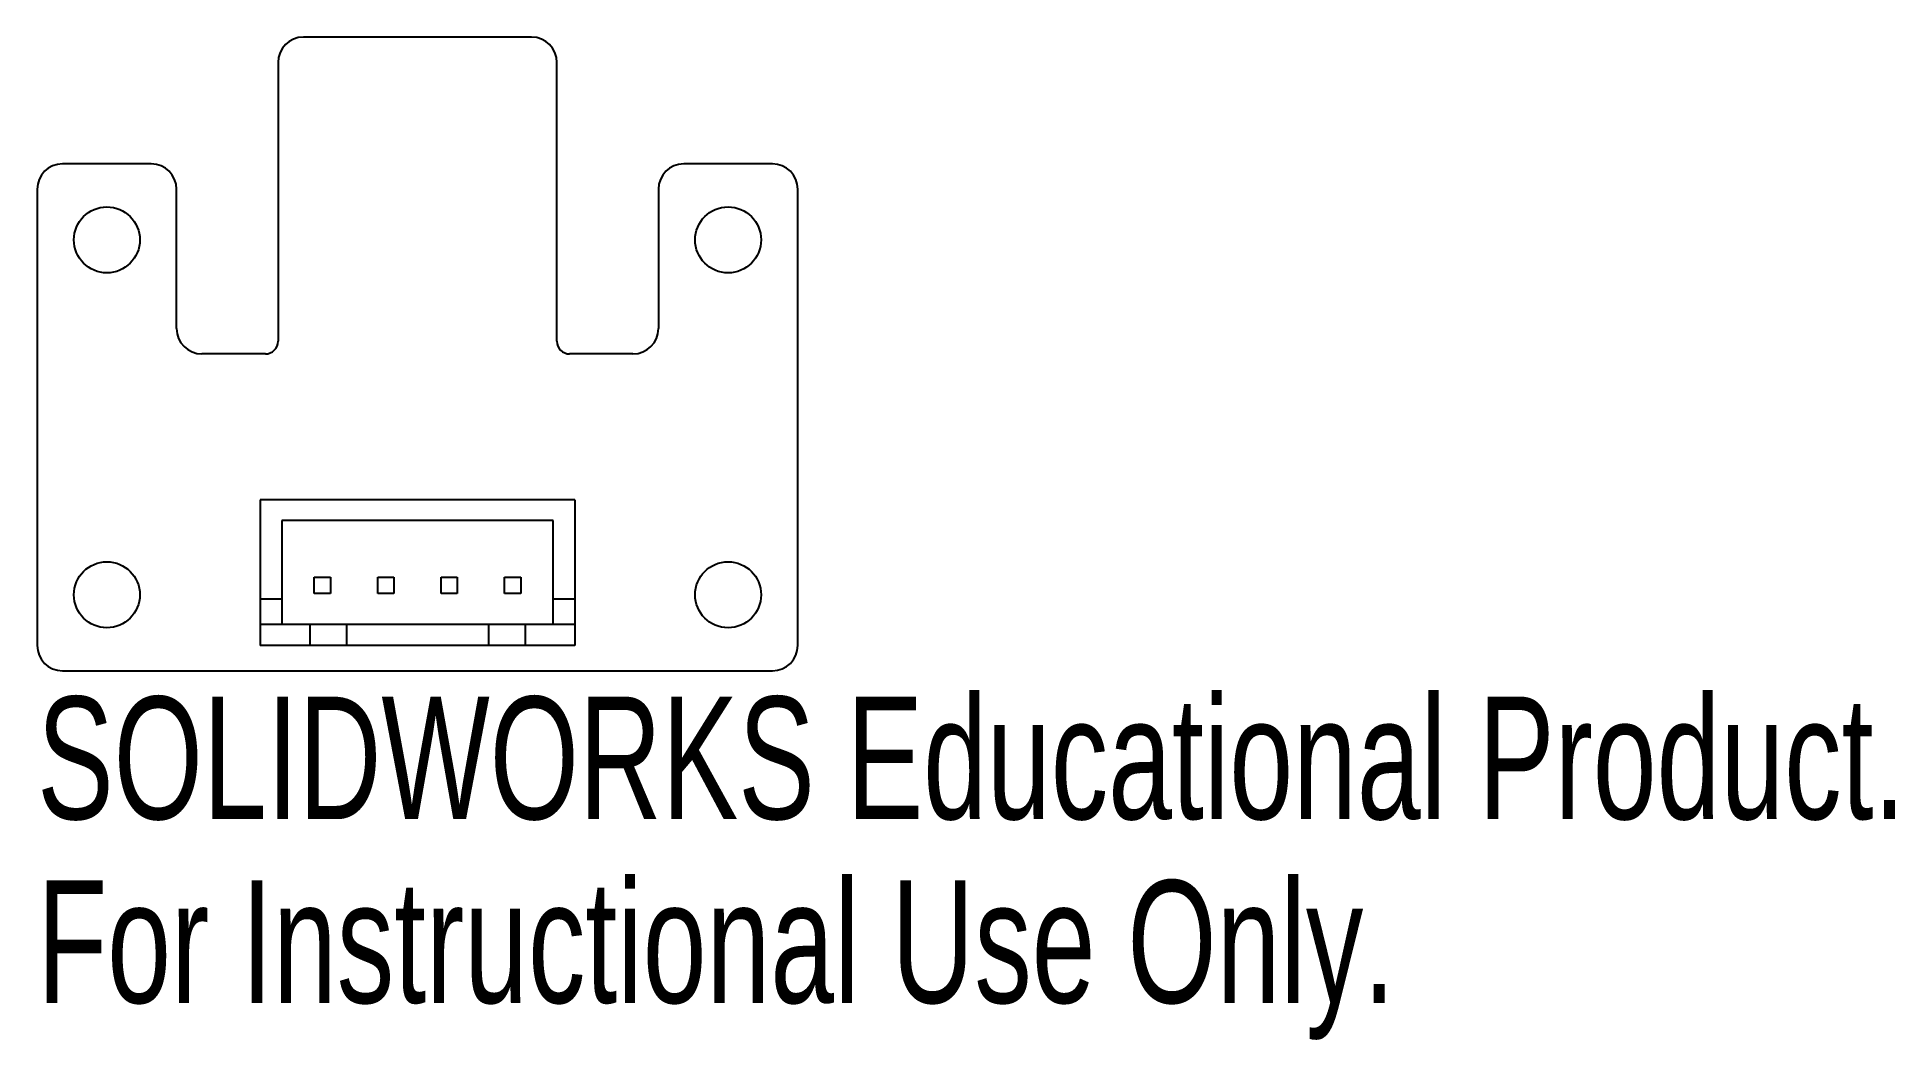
# Model space of a CAD drawing. Header units: millimetres. Extents: x -15 to 58.3, y -41.1 to -1.5.
import ezdxf

# ---------------------------------------------------------------- set-up
doc = ezdxf.new("R2010")
doc.units = ezdxf.units.MM
doc.styles.add('SLDTEXTSTYLE0', font='TXT', dxfattribs={"width": 0.7})

msp = doc.modelspace()

# ---------------------------------------------------------------- linework, layer by layer
at = {"color": 7, "linetype": 'Continuous', "lineweight": 25}
for p, q in [((4.5, -1.5), (-4.5, -1.5)), ((-5.5, -2.5), (-5.5, -13.5)), ((5.5, -13.5), (5.5, -2.5)), ((-10.5, -6.5), (-14, -6.5)), ((14, -6.5), (10.5, -6.5)), ((-15, -7.5), (-15, -25.5)), ((-9.5, -13), (-9.5, -7.5)), ((9.5, -7.5), (9.5, -13)), ((15, -25.5), (15, -7.5)), ((-6, -14), (-8.5, -14)), ((8.5, -14), (6, -14)), ((6.2, -19.75), (-6.2, -19.75)), ((-6.2, -19.75), (-6.2, -25.5)), ((6.2, -19.75), (6.2, -25.5)), ((5.35, -20.575), (-5.35, -20.575)), ((-5.35, -20.575), (-5.35, -24.675)), ((5.35, -24.675), (5.35, -20.575)), ((-4.07, -23.445), (-4.07, -22.805)), ((-4.07, -22.805), (-3.43, -22.805)), ((-3.43, -23.445), (-4.07, -23.445)), ((-3.43, -22.805), (-3.43, -23.445)), ((-1.57, -23.445), (-1.57, -22.805)), ((-1.57, -22.805), (-0.93, -22.805)), ((-0.93, -23.445), (-1.57, -23.445)), ((-0.93, -22.805), (-0.93, -23.445)), ((0.93, -23.445), (0.93, -22.805)), ((0.93, -22.805), (1.57, -22.805)), ((1.57, -23.445), (0.93, -23.445)), ((1.57, -22.805), (1.57, -23.445)), ((3.43, -23.445), (3.43, -22.805)), ((3.43, -22.805), (4.07, -22.805)), ((4.07, -23.445), (3.43, -23.445)), ((4.07, -22.805), (4.07, -23.445)), ((-5.35, -23.675), (-6.2, -23.675)), ((6.2, -23.675), (5.35, -23.675)), ((6.2, -24.675), (-6.2, -24.675)), ((-4.25, -24.675), (-4.25, -25.5)), ((-2.8, -24.675), (-2.8, -25.5)), ((2.8, -24.675), (2.8, -25.5)), ((4.25, -24.675), (4.25, -25.5)), ((6.2, -25.5), (-6.2, -25.5)), ((-14, -26.5), (14, -26.5))]:
    msp.add_line(p, q, dxfattribs=at)
for centre in [(-12.25, -9.5), (12.25, -9.5), (-12.25, -23.5), (12.25, -23.5)]:
    msp.add_circle(centre, 1.3, dxfattribs=at)
for centre, radius, start, end in [((-4.5, -2.5), 1, 90, 180), ((4.5, -2.5), 1, 0, 90), ((-14, -7.5), 1, 90, 180), ((-10.5, -7.5), 1, 0, 90), ((10.5, -7.5), 1, 90, 180), ((14, -7.5), 1, 0, 90), ((-8.5, -13), 1, 180, 270), ((8.5, -13), 1, 270, 0), ((-6, -13.5), 0.5, 270, 0), ((6, -13.5), 0.5, 180, 270), ((-14, -25.5), 1, 180, 270), ((14, -25.5), 1, 270, 0)]:
    msp.add_arc(centre, radius, start, end, dxfattribs=at)

# ---------------------------------------------------------------- texts
at = {"color": 7, "linetype": 'Continuous', "char_height": 4.83362, "attachment_point": 1, "style": 'SLDTEXTSTYLE0'}
for s, insert in [('SOLIDWORKS Educational Product.', (-15, -27.52)), ('For Instructional Use Only.', (-15, -34.77))]:
    msp.add_mtext(s, dxfattribs=dict(at, insert=insert))

doc.saveas('drawing.dxf')
